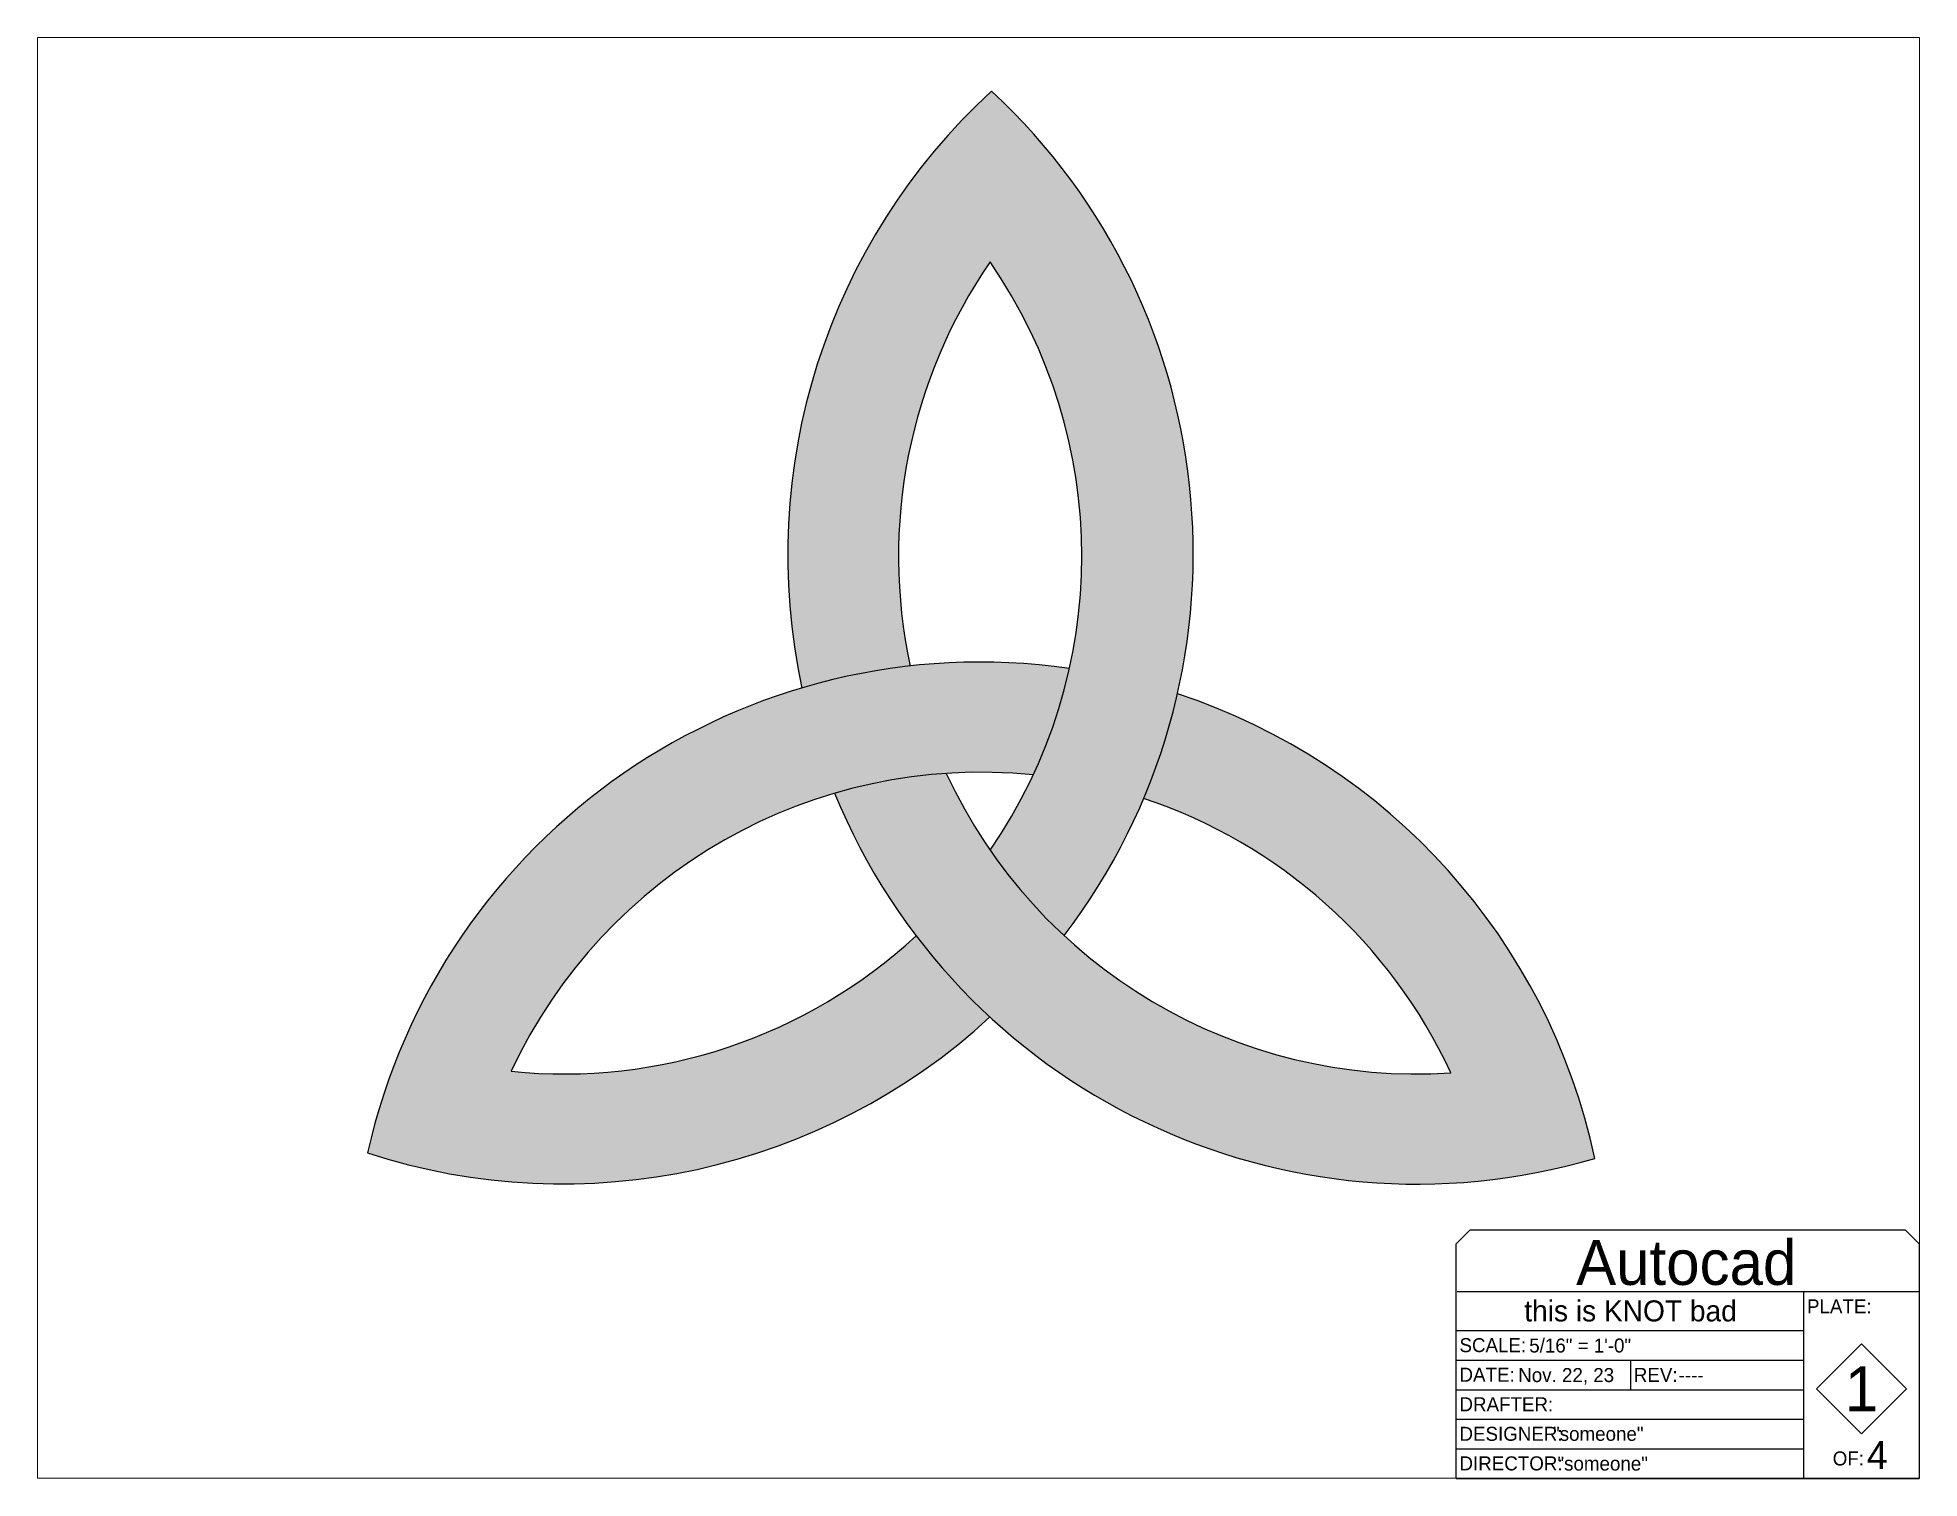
# Paper-space layout 'Knot1' of a CAD drawing. Header units: inches. Extents: x 0 to 10.7, y 0 to 8.2.
# The model-space entities are those that its viewports show. They can reach past a viewport. Long polylines and large blocks are cut down to what shows.
import ezdxf

# ---------------------------------------------------------------- set-up
doc = ezdxf.new("R2010")
doc.units = ezdxf.units.IN
doc.header["$MEASUREMENT"] = 0
doc.layers.add('Platform -  Framing', color=7, linetype='Continuous')
doc.layers.add('TITLE BLOCK', color=7, linetype='Continuous')
doc.layers.add('View Ports', color=7, linetype='Continuous', lineweight=5, plot=False)
doc.styles.get("Standard").update_dxf_attribs({"font": 'nrkis.ttf'})

msp = doc.modelspace()

# ---------------------------------------------------------------- hatches: boundary and pattern name
at = {"layer": 'Platform -  Framing'}
h = msp.add_hatch(color=256, dxfattribs=at)
h.set_gradient(color1=(39, 118, 187), color2=(20, 31, 66), rotation=228, tint=1)
h.paths.add_polyline_path([(165.33, 169.15, -0.311531), (165.33, 39.29, 0.0547), (181.64, 20.43, 0.386169), (165.65, 206.85, 0.266507), (123.8, 75.09, -0.044074), (147.71, 79.95, -0.207387)])
h = msp.add_hatch(color=256, dxfattribs=at)
h.set_gradient(color1=(39, 118, 187), color2=(20, 31, 66), tint=1)
h.paths.add_polyline_path([(165.29, 2.48, -0.043707), (148.99, 20.42, -0.215702), (59.62, -9.51, -0.319282), (174.84, 55.9, 0.054489), (182.83, 79.43, 0.391449), (27.93, -27.54, 0.271095)])
h = msp.add_hatch(color=256, dxfattribs=at)
h.set_gradient(color1=(39, 118, 187), color2=(20, 31, 66), rotation=111, tint=1)
h.paths.add_polyline_path([(206.66, 73.84, -0.043774), (199.19, 50.69, -0.207319), (266.99, -9.85, -0.310433), (155.65, 56.24, 0.0549), (131.01, 51.86, 0.384566), (298.78, -28.73, 0.26623)])

# ---------------------------------------------------------------- linework, layer by layer
for centre, radius, start, end in [((259.54, 104.5), 138.89, 132.5312, 192.2228), ((70.96, 104.83), 139.19, 322.6731, 47.1331), ((259.42, 104.22), 114.32, 145.3932, 192.2584), ((71.23, 104.22), 114.32, 325.3932, 34.6068), ((163.23, -57.82), 138.64, 81.8705, 167.3817), ((163.23, -57.82), 138.64, 12.1119, 71.7442), ((163.23, -57.82), 114.32, 84.1688, 154.9982), ((259.42, 104.22), 114.32, 204.8136, 273.7979), ((259.54, 104.5), 138.89, 202.2708, 286.4109), ((163.23, -57.82), 114.32, 24.8136, 71.664), ((71.23, 104.22), 114.32, 264.1688, 312.858), ((70.96, 104.83), 139.19, 251.9918, 312.664)]:
    msp.add_arc(centre, radius, start, end, dxfattribs=at)

psp = doc.layouts.new('Knot1')

# ---------------------------------------------------------------- linework, layer by layer
at = {"layer": 'TITLE BLOCK'}
for p, q in [((8.105, 1.063), (10.086, 1.063)), ((10.086, 1.063), (10.746, 1.063)), ((10.086, -0.005), (10.086, 1.063)), ((8.099, 0.84), (10.086, 0.84)), ((8.099, 0.671), (10.086, 0.671)), ((9.096, 0.671), (9.096, 0.502)), ((8.099, 0.502), (10.086, 0.502)), ((8.099, 0.333), (10.086, 0.333)), ((8.099, 0.164), (10.086, 0.164)), ((8.099, -0.005), (10.747, -0.005))]:
    psp.add_line(p, q, dxfattribs=at)
for points in [[(8.099, 1.063), (8.099, 1.336), (8.18, 1.416), (10.667, 1.416), (10.747, 1.336), (10.747, -0.005)], [(8.099, -0.005), (8.099, 1.063)]]:
    psp.add_lwpolyline(points, dxfattribs=at)
psp.add_lwpolyline([(10.417, 0.764), (10.16, 0.507), (10.417, 0.25), (10.673, 0.507)], close=True, dxfattribs=at)

# ---------------------------------------------------------------- texts
for s, width, heights, insert, char_height, attachment_point in [('\\pxqc;Autocad', 2.64682, [0], (8.091, 1.358), 0.25649, 1), ('\\pxqc;this is KNOT bad', 1.98077, [0], (9.096, 0.952), 0.12023, 5), ('\\pxql;PLATE:', 0.9585, [0.167], (10.105, 1.019), 0.08015, 1), ('\\pxql;SCALE:', 0.08015, [0.167], (8.118, 0.797), 0.08015, 1), ('\\pxql;DATE:', 0.34334, [0.167], (8.118, 0.628), 0.08015, 1), ('\\pxql;REV:', 0.9585, [0.167], (9.594, 0.587), 0.0802, 5), ('1', 0.42098, [0], (10.417, 0.507), 0.256, 5), ('\\pxql;DRAFTER:', 0.53525, [0.167], (8.118, 0.459), 0.08015, 1), ('\\pxql;DESIGNER:', 0.53523, [0.167], (8.118, 0.29), 0.08015, 1), ('\\pxql;DIRECTOR:', 0.55986, [0.167], (8.118, 0.121), 0.08015, 1), ('\\pxql;OF:', 0.08015, [0.167], (10.252, 0.149), 0.0802, 1), ('\\pxql;4 ', 0.12023, [0], (10.507, 0.128), 0.1603, 5)]:
    psp.add_mtext_dynamic_manual_height_columns(s, width=width, gutter_width=1.282, heights=heights, dxfattribs=dict(at, insert=insert, char_height=char_height, attachment_point=attachment_point))
at = {"layer": 'TITLE BLOCK', "attachment_point": 1}
for s, insert, char_height in [('\\pxql;5/16" = 1\'-0"', (8.517, 0.795), 0.08015), ('Nov. 22, 23', (8.454, 0.626), 0.08015), ('----', (9.371, 0.626), 0.0802)]:
    psp.add_mtext(s, dxfattribs=dict(at, insert=insert, char_height=char_height))
at = {"layer": 'TITLE BLOCK', "char_height": 0.0802, "width": 2.35295, "attachment_point": 1}
for insert in [(8.653, 0.29), (8.678, 0.12)]:
    psp.add_mtext('"someone"', dxfattribs=dict(at, insert=insert))

# ---------------------------------------------------------------- viewports
at = {"layer": 'View Ports'}
psp.add_viewport(center=(5.368, 4.115), size=(10.759, 8.239), view_center_point=(162.758, 59.658), view_height=318.01386, dxfattribs=at)

doc.saveas('drawing.dxf')
